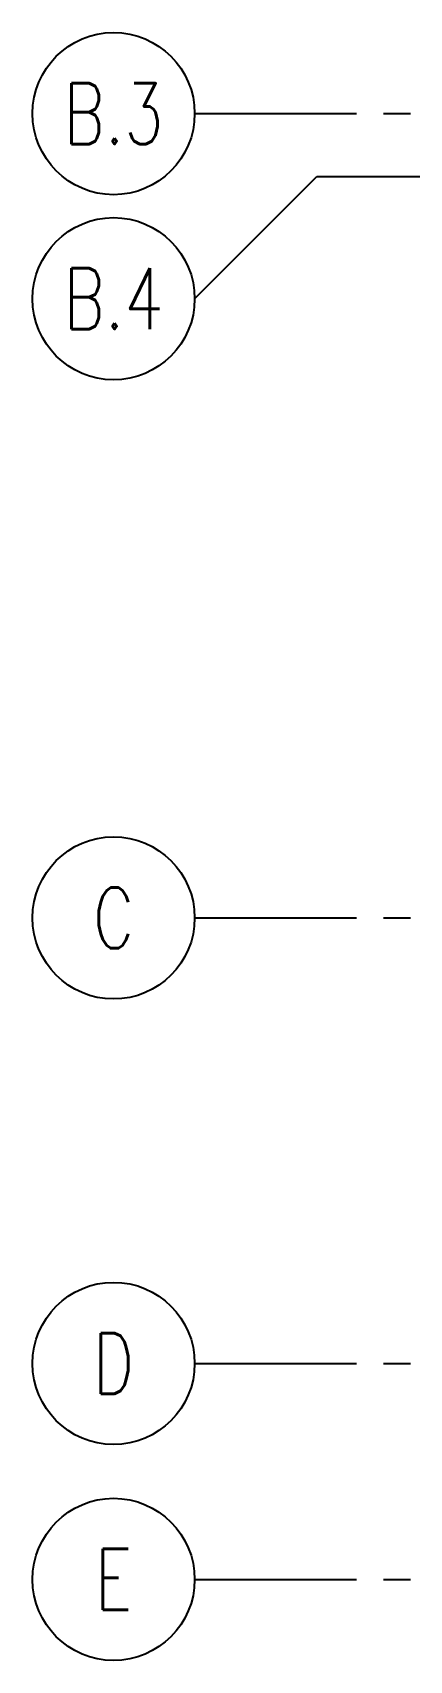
# Model space of a CAD drawing. Header units: inches. Extents: x 0 to 10293, y 0 to 4182.
# Drawn here: x 354.2 to 438, y 344.9 to 706.7 of the extents above; entities that cross this region are included whole.
import ezdxf
from ezdxf.enums import TextEntityAlignment as Align

# ---------------------------------------------------------------- set-up
doc = ezdxf.new("R2010")
doc.units = ezdxf.units.IN
doc.header["$LTSCALE"] = 48
doc.header["$MEASUREMENT"] = 0
doc.linetypes.add('CENTER2', pattern=[1.125, 0.75, -0.125, 0.125, -0.125])
doc.styles.add('SIMPLEX', font='SIMPLEX.SHX')

msp = doc.modelspace()

# ---------------------------------------------------------------- linework, layer by layer
at = {"linetype": 'CENTER2'}
for p, q in [((390.25632, 688.68307), (872.81962, 688.68307)), ((417.39248, 674.68307), (1081.94743, 674.68307)), ((390.25632, 509.93307), (3461.90984, 509.93307)), ((390.25632, 410.93307), (3461.90984, 410.93307)), ((390.25632, 362.93307), (3461.90984, 362.93307))]:
    msp.add_line(p, q, dxfattribs=at)
msp.add_line((390.25632, 647.54691), (417.39248, 674.68307))
at = {"linetype": 'Continuous'}
for centre in [(372.24192, 688.68307), (372.24192, 647.54691), (372.24192, 509.93307), (372.24192, 410.93307), (372.24192, 362.93307)]:
    msp.add_circle(centre, 18.0144, dxfattribs=at)

# ---------------------------------------------------------------- texts
at = {"linetype": 'Continuous', "style": 'SIMPLEX', "width": 0.75}
for s, p in [('B.3', (372.24192, 688.68307)), ('B.4', (372.24192, 647.54691)), ('C', (372.24192, 509.93307)), ('D', (372.24192, 410.93307)), ('E', (372.24192, 362.93307))]:
    msp.add_text(s, height=13.5108, dxfattribs=at).set_placement(p, align=Align.MIDDLE)

doc.saveas('drawing.dxf')
